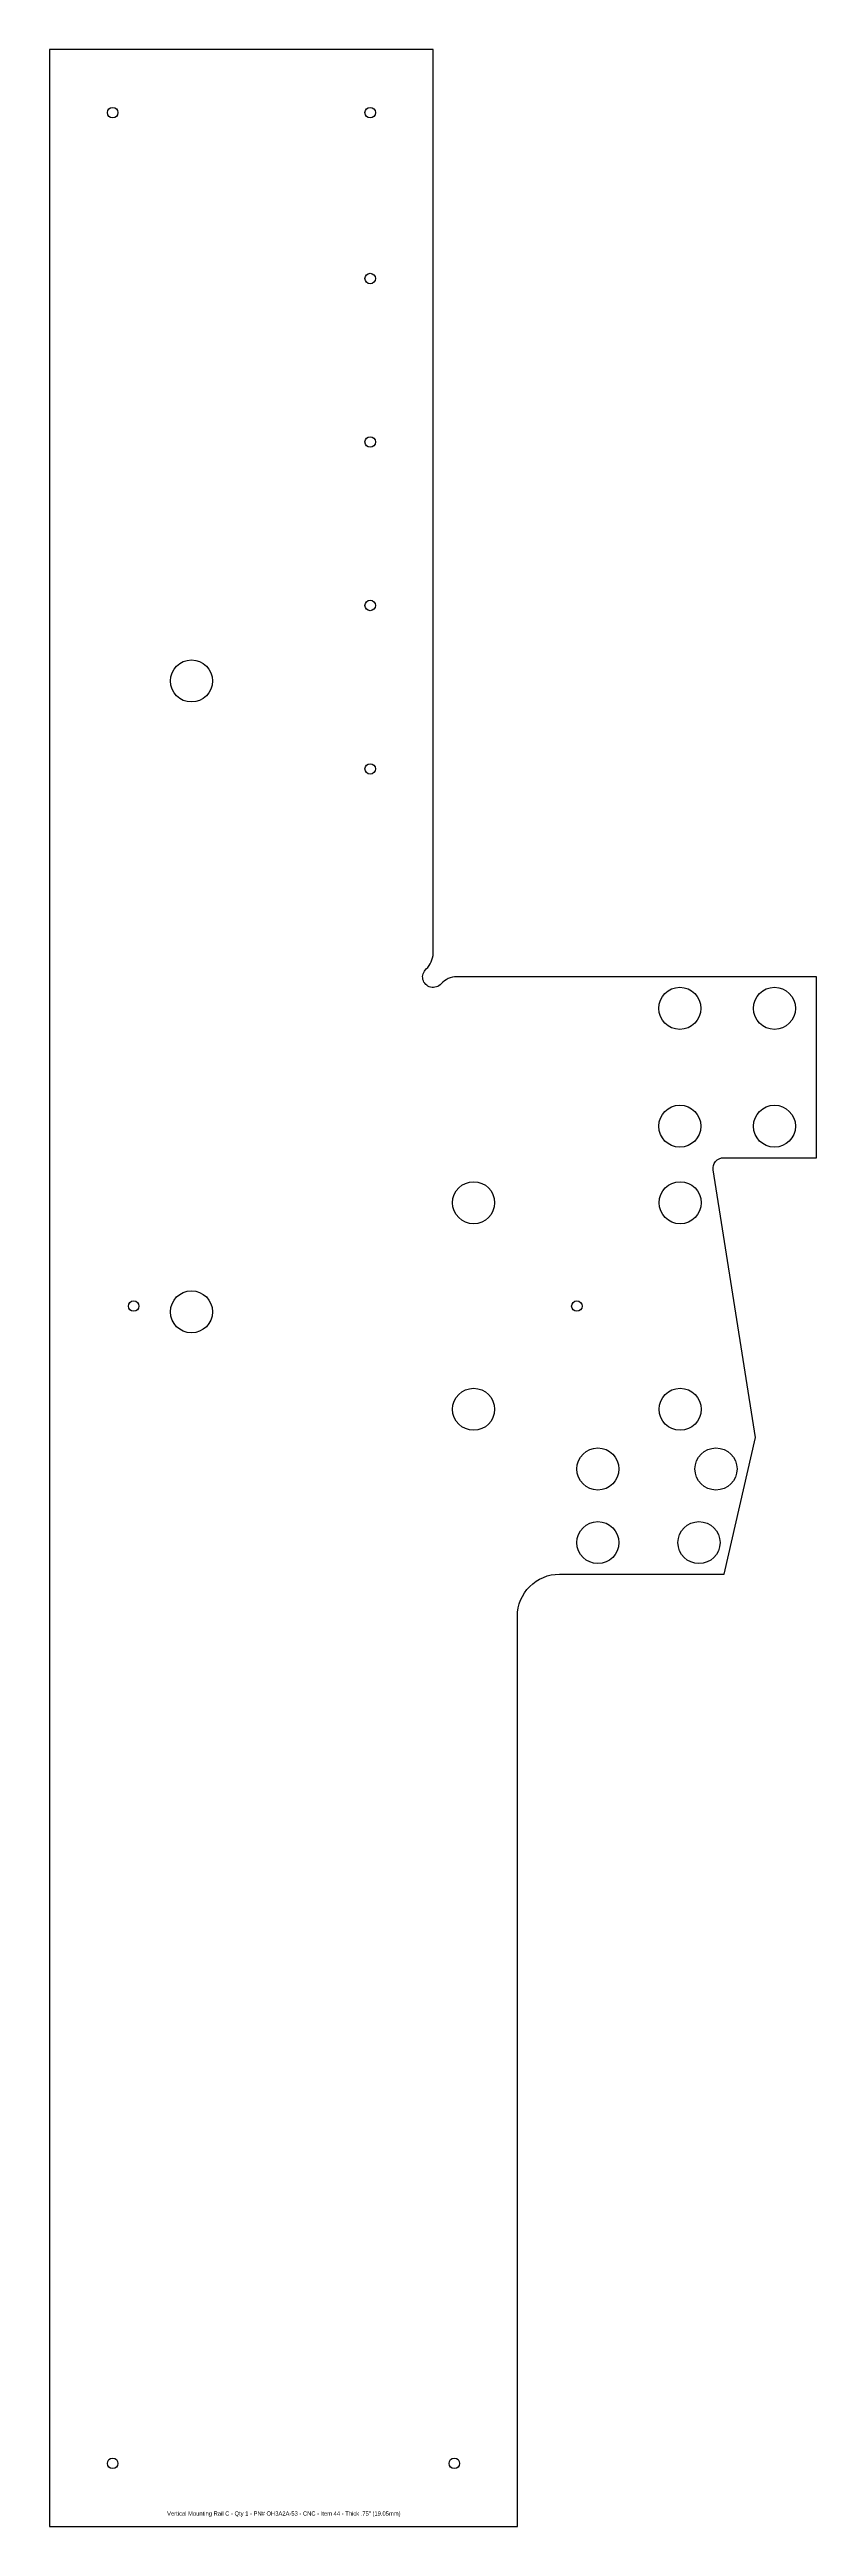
# Model space of a CAD drawing. Extents: x 1.7 to 10.8, y 1.5 to 30.9.
import ezdxf

# ---------------------------------------------------------------- set-up
doc = ezdxf.new("R2010")
doc.units = 0
doc.header["$MEASUREMENT"] = 0
doc.layers.get('0').update_dxf_attribs({"linetype": 'CONTINUOUS'})
doc.layers.add('Info', color=4, linetype='CONTINUOUS')
doc.styles.add('Annotative', font='txt')

msp = doc.modelspace()

# ---------------------------------------------------------------- linework, layer by layer
at = {"color": 7, "linetype": 'Continuous'}
msp.add_lwpolyline([(6.25, 20.201), (6.25, 30.945), (1.688, 30.945), (1.688, 1.5), (7.25, 1.5), (7.25, 12.321, -0.414214), (7.75, 12.821), (9.707, 12.821), (10.082, 14.446), (9.578, 17.626, -0.461006), (9.702, 17.771), (10.806, 17.771), (10.806, 19.922), (6.53, 19.922, 0.213422), (6.343, 19.838, -1.074139), (6.167, 20.015, 0.176119)], format="xyb", close=True, dxfattribs=at)
for centre, radius in [((2.438, 30.195), 0.0625), ((5.5, 30.195), 0.0625), ((5.5, 28.223), 0.0625), ((5.5, 26.28), 0.0625), ((5.5, 24.337), 0.0625), ((3.375, 23.439), 0.25), ((5.5, 22.393), 0.0625), ((9.181, 19.547), 0.25), ((10.306, 19.547), 0.25), ((9.181, 18.146), 0.25), ((10.306, 18.146), 0.25), ((6.729, 17.236), 0.25), ((9.185, 17.236), 0.25), ((2.688, 16.008), 0.0625), ((3.375, 15.939), 0.25), ((7.957, 16.008), 0.0625), ((6.729, 14.781), 0.25), ((9.185, 14.781), 0.25), ((8.207, 14.071), 0.25), ((9.611, 14.071), 0.25), ((8.207, 13.196), 0.25), ((9.409, 13.196), 0.25), ((2.438, 2.25), 0.0625), ((6.5, 2.25), 0.0625)]:
    msp.add_circle(centre, radius, dxfattribs=at)

# ---------------------------------------------------------------- texts
at = {"layer": 'Info', "insert": (4.473, 1.679), "char_height": 0.05, "attachment_point": 2, "style": 'Annotative'}
msp.add_mtext_dynamic_manual_height_columns('Vertical Mounting Rail C - Qty 1 - PN# OH3A2A-53 - CNC - Item 44 - Thick .75" (19.05mm)', width=5.31726, gutter_width=0.625, heights=[0.083], dxfattribs=at)

doc.saveas('drawing.dxf')
